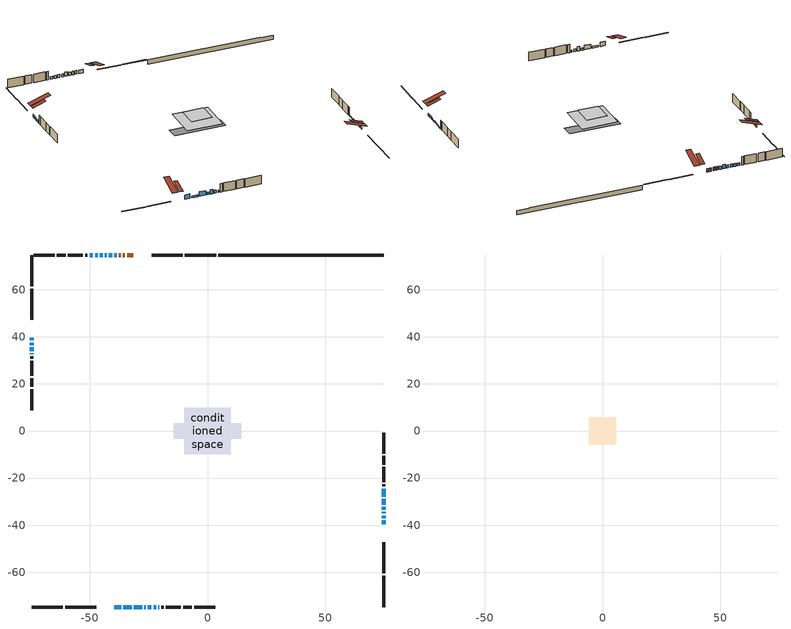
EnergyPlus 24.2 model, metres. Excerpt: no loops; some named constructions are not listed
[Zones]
conditioned space
 floor outside (Floor1 construction): -2.73,-2.73 -2.73,2.73 2.73,2.73 2.73,-2.73 z0.15
 floor adiabatic (AdiabaticFloorConstruction): -9.94,-9.94 -9.94,9.94 9.94,9.94 9.94,-9.94 z2.59
 floor foundation (Slab1 construction): -14.25,-3.28 -14.25,3.28 14.25,3.28 14.25,-3.28 z-2.47
 wall outside (RimJoist1 construction): 3.71,74.74 -9.63,74.74 / -74.74,-74.74 -61.41,-74.74 / -74.74,74.74 -74.74,61.41 / 74.74,-74.74 74.74,-61.41 z0.15:0.45
 wall outside (RimJoist2 construction): -10.55,74.74 -23.7,74.74 / -60.48,-74.74 -47.33,-74.74 / -74.74,60.48 -74.74,47.33 / 74.74,-60.48 74.74,-47.33 z0.15:0.45
 wall outside (AdiabaticWallConstruction 1): -31.46,74.74 -34.15,74.74 / -35.08,74.74 -35.91,74.74 / -36.84,74.74 -37.67,74.74 z0.15:2.18
 wall outside (AdiabaticWallConstruction): 74.74,-39.58 74.74,-37.98 / -74.74,35.48 -74.74,33.89 / -20.84,-74.74 -20.52,-74.74 / -74.74,32.96 -74.74,32.64 z0.15:1.37; -38.6,74.74 -39.51,74.74 / -44.56,74.74 -45.68,74.74 z0.15:1.93; -39.58,-74.74 -36.68,-74.74 z0.15:2.56; -35.75,-74.74 -32.25,-74.74 z0.15:1.17; -31.32,-74.74 -27.81,-74.74 z0.15:2.64; -74.74,39.58 -74.74,38.46 / -42.79,74.74 -43.63,74.74 / -46.61,74.74 -47.73,74.74 / -22.89,-74.74 -21.77,-74.74 / -74.74,37.53 -74.74,36.41 z0.15:1.75; 74.74,-37.06 74.74,-35.94 z0.15:1.57; 74.74,-35.01 74.74,-34.32 z0.15:1.32; -40.44,74.74 -41.86,74.74 / -25.27,-74.74 -23.82,-74.74 z0.15:2.54; -26.88,-74.74 -26.2,-74.74 z0.15:1.42; 74.74,-33.39 74.74,-32.2 z0.15:0.66; 74.74,-31.27 74.74,-28.83 z0.15:0.99; 74.74,-27.9 74.74,-24.5 z0.15:0.68; -48.66,74.74 -50.08,74.74 z0.15:1.73
 wall outside (Wall1 construction): -51.01,74.74 -51.96,74.74 / -19.6,-74.74 -18.64,-74.74 / -74.74,31.71 -74.74,30.76 / 74.74,-23.57 74.74,-22.61 z0.15:5.03
 wall outside (Wall2 construction): -52.89,74.74 -59.31,74.74 / -17.71,-74.74 -11.3,-74.74 / -74.74,29.83 -74.74,23.42 / 74.74,-21.69 74.74,-15.27 z0.15:5.03
 wall outside (Wall3 construction): -60.24,74.74 -63.97,74.74 / -10.37,-74.74 -6.64,-74.74 / -74.74,22.49 -74.74,18.75 / 74.74,-14.34 74.74,-10.61 z0.15:5.03
 wall outside (Wall4 construction): -64.9,74.74 -73.81,74.74 / -5.71,-74.74 3.21,-74.74 / -74.74,17.82 -74.74,8.91 / 74.74,-9.68 74.74,-0.76 z0.15:5.03
 wall foundation (FoundationWall1 construction): 4.64,74.74,-2.47 4.64,74.74,0.15 67.73,74.74,0.15 67.73,74.74,-0.23 74.74,74.74,-0.23 74.74,74.74,-2.47
 window (WindowConstruction 17): 74.74,-39.58 74.74,-37.98 z0.15:1.37
 window (WindowConstruction 2): -38.6,74.74 -39.51,74.74 z0.15:1.93
 window (WindowConstruction 3): -39.58,-74.74 -36.68,-74.74 z0.15:2.56
 window (WindowConstruction 4): -35.75,-74.74 -32.25,-74.74 z0.15:1.16
 window (WindowConstruction 5): -31.32,-74.74 -27.81,-74.74 z0.15:2.64
 window (WindowConstruction 6): -74.74,39.58 -74.74,38.46 z0.15:1.75
 window (WindowConstruction 7): 74.74,-37.06 74.74,-35.94 z0.15:1.57
 window (WindowConstruction 8): 74.74,-35.01 74.74,-34.32 z0.15:1.32
 window (WindowConstruction 9): -40.44,74.74 -41.86,74.74 z0.15:2.54
 window (WindowConstruction 10): -42.79,74.74 -43.63,74.74 z0.15:1.75
 window (WindowConstruction 11): -44.56,74.74 -45.68,74.74 z0.15:1.93
 window (WindowConstruction 12): -46.61,74.74 -47.73,74.74 z0.15:1.75
 window (WindowConstruction 13): -26.88,-74.74 -26.2,-74.74 z0.15:1.42
 window (WindowConstruction 14): -25.27,-74.74 -23.82,-74.74 z0.15:2.54
 window (WindowConstruction 15): -22.89,-74.74 -21.77,-74.74 z0.15:1.75
 window (WindowConstruction 16): -74.74,37.53 -74.74,36.41 z0.15:1.75
 window (WindowConstruction 21): 74.74,-33.39 74.74,-32.2 z0.15:0.66
 window (WindowConstruction 22): 74.74,-31.27 74.74,-28.83 z0.15:0.99
 window (WindowConstruction 18): -74.74,35.48 -74.74,33.89 z0.15:1.37
 window (WindowConstruction 19): -20.84,-74.74 -20.53,-74.74 z0.15:1.37
 window (WindowConstruction 20): -74.74,32.96 -74.74,32.64 z0.15:1.37
 window (WindowConstruction): 74.74,-27.9 74.74,-24.5 z0.15:0.68
 window (WindowConstruction 1): -48.66,74.74 -50.08,74.74 z0.15:1.73
 door (Door): -31.46,74.74 -34.15,74.74 z0.15:2.18
 door (Door 1): -35.08,74.74 -35.91,74.74 z0.15:2.18
 door (Door 2): -36.84,74.74 -37.67,74.74 z0.15:2.18
 ceiling adiabatic (AdiabaticFloorConstruction): 9.94,-9.94 9.94,9.94 -9.94,9.94 -9.94,-9.94 z2.59
 roof outside (Roof2 construction): -30.53,74.74,5.03 -30.53,67.28,7.51 -28.56,67.28,7.51 -28.56,74.74,5.03; -40.5,-74.74,5.03 -40.5,-67.28,7.51 -42.47,-67.28,7.51 -42.47,-74.74,5.03; -74.74,40.5,5.03 -67.28,40.5,7.51 -67.28,42.47,7.51 -74.74,42.47,5.03; 74.74,-40.5,5.03 67.28,-40.5,7.51 67.28,-42.47,7.51 74.74,-42.47,5.03
attic - vented
 floor to conditioned space (Floor2 construction Reversed): -5.85,-5.85 -5.85,5.85 5.85,5.85 5.85,-5.85 z5.03
 roof outside (Roof1 construction): -27.63,74.74,5.03 -27.63,63.34,8.83 -24.63,63.34,8.83 -24.63,74.74,5.03; -43.4,-74.74,5.03 -43.4,-63.34,8.83 -46.4,-63.34,8.83 -46.4,-74.74,5.03; -74.74,43.4,5.03 -63.34,43.4,8.83 -63.34,46.4,8.83 -74.74,46.4,5.03; 74.74,-43.4,5.03 63.34,-43.4,8.83 63.34,-46.4,8.83 74.74,-46.4,5.03
[Schedule:Day:Interval]
clothes dryer exhaust 0 schedule day: No, 01:00, 0.123457, 02:00, 0.0740741, 03:00, 0.0493827, 04:00, 0.0246914, 05:00, 0.0493827, 06:00, 0.0740741, 07:00, 0.197531, 08:00, 0.395062, 09:00, 0.592593, 10:00, 0.839506, 11:00, 0.962963, 12:00, 1, 13:00, 0.91358, 14:00, 0.82716, 15:00, 0.716049, 16:00, 0.753086, 17:00, 0.679012, 18:00, 0.666667, 20:00, 0.62963, 21:00, 0.641975, 22:00, 0.666667, 23:00, 0.54321, 24:00, 0.296296
clothes dryer exhaust 0 schedule default day; cooling season schedule day; cooling season schedule day 2; cooling season schedule default day; exterior lighting schedule default day; natural vent schedule default day: No, 24:00, 0
cooling season schedule day 1: No, 24:00, 1
exterior lighting schedule day 10: No, 01:00, 0.552381, 03:00, 0.510952, 05:00, 0.483333, 06:00, 0.538571, 07:00, 0.607619, 08:00, 0.56619, 09:00, 0.428095, 10:00, 0.345238, 12:00, 0.331429, 13:00, 0.345238, 14:00, 0.386667, 15:00, 0.414286, 16:00, 0.483333, 17:00, 0.607619, 18:00, 0.773333, 19:00, 0.88381, 20:00, 0.939048, 21:00, 0.966667, 22:00, 0.897619, 23:00, 0.773333, 24:00, 0.649048
exterior lighting schedule day 11: No, 01:00, 0.571429, 03:00, 0.528571, 05:00, 0.5, 06:00, 0.557143, 07:00, 0.628571, 08:00, 0.585714, 09:00, 0.442857, 10:00, 0.357143, 12:00, 0.342857, 13:00, 0.357143, 14:00, 0.4, 15:00, 0.428571, 16:00, 0.5, 17:00, 0.628571, 18:00, 0.8, 19:00, 0.914286, 20:00, 0.971429, 21:00, 1, 22:00, 0.928571, 23:00, 0.8, 24:00, 0.671429
exterior lighting schedule day 9: No, 01:00, 0.509524, 03:00, 0.47131, 05:00, 0.445833, 06:00, 0.496786, 07:00, 0.560476, 08:00, 0.522262, 09:00, 0.394881, 10:00, 0.318452, 12:00, 0.305714, 13:00, 0.318452, 14:00, 0.356667, 15:00, 0.382143, 16:00, 0.445833, 17:00, 0.560476, 18:00, 0.713333, 19:00, 0.815238, 20:00, 0.86619, 21:00, 0.891667, 22:00, 0.827976, 23:00, 0.713333, 24:00, 0.59869
[Schedule:Week:Daily]
clothes dryer exhaust 0 schedule Week Rule - Jan1-Dec31: clothes dryer exhaust 0 schedule day, clothes dryer exhaust 0 schedule day, clothes dryer exhaust 0 schedule day, clothes dryer exhaust 0 schedule day, clothes dryer exhaust 0 schedule day, clothes dryer exhaust 0 schedule day, clothes dryer exhaust 0 schedule day, clothes dryer exhaust 0 schedule default day, clothes dryer exhaust 0 schedule default day, clothes dryer exhaust 0 schedule default day, clothes dryer exhaust 0 schedule default day, clothes dryer exhaust 0 schedule default day
cooling season schedule Week Rule - Jan1-May26: cooling season schedule day, cooling season schedule day, cooling season schedule day, cooling season schedule day, cooling season schedule day, cooling season schedule day, cooling season schedule day, cooling season schedule default day, cooling season schedule default day, cooling season schedule default day, cooling season schedule default day, cooling season schedule default day
cooling season schedule Week Rule - May27-Jun2: cooling season schedule day, cooling season schedule day, cooling season schedule day, cooling season schedule day, cooling season schedule day, cooling season schedule day 1, cooling season schedule day 1, cooling season schedule default day, cooling season schedule default day, cooling season schedule default day, cooling season schedule default day, cooling season schedule default day
cooling season schedule Week Rule - Jun3-Sep29: cooling season schedule day 1, cooling season schedule day 1, cooling season schedule day 1, cooling season schedule day 1, cooling season schedule day 1, cooling season schedule day 1, cooling season schedule day 1, cooling season schedule default day, cooling season schedule default day, cooling season schedule default day, cooling season schedule default day, cooling season schedule default day
cooling season schedule Week Rule - Sep30-Oct6: cooling season schedule day 1, cooling season schedule day 2, cooling season schedule day 2, cooling season schedule day 2, cooling season schedule day 2, cooling season schedule day 2, cooling season schedule day 2, cooling season schedule default day, cooling season schedule default day, cooling season schedule default day, cooling season schedule default day, cooling season schedule default day
cooling season schedule Week Rule - Oct7-Dec31: cooling season schedule day 2, cooling season schedule day 2, cooling season schedule day 2, cooling season schedule day 2, cooling season schedule day 2, cooling season schedule day 2, cooling season schedule day 2, cooling season schedule default day, cooling season schedule default day, cooling season schedule default day, cooling season schedule default day, cooling season schedule default day
exterior lighting schedule Week Rule - Oct28-Nov3: exterior lighting schedule day 9, exterior lighting schedule day 9, exterior lighting schedule day 9, exterior lighting schedule day 9, exterior lighting schedule day 10, exterior lighting schedule day 10, exterior lighting schedule day 10, exterior lighting schedule default day, exterior lighting schedule default day, exterior lighting schedule default day, exterior lighting schedule default day, exterior lighting schedule default day
exterior lighting schedule Week Rule - Nov4-Nov24: exterior lighting schedule day 10, exterior lighting schedule day 10, exterior lighting schedule day 10, exterior lighting schedule day 10, exterior lighting schedule day 10, exterior lighting schedule day 10, exterior lighting schedule day 10, exterior lighting schedule default day, exterior lighting schedule default day, exterior lighting schedule default day, exterior lighting schedule default day, exterior lighting schedule default day
exterior lighting schedule Week Rule - Nov25-Dec1: exterior lighting schedule day 10, exterior lighting schedule day 10, exterior lighting schedule day 10, exterior lighting schedule day 10, exterior lighting schedule day 10, exterior lighting schedule day 10, exterior lighting schedule day 11, exterior lighting schedule default day, exterior lighting schedule default day, exterior lighting schedule default day, exterior lighting schedule default day, exterior lighting schedule default day
exterior lighting schedule Week Rule - Dec2-Dec31: exterior lighting schedule day 11, exterior lighting schedule day 11, exterior lighting schedule day 11, exterior lighting schedule day 11, exterior lighting schedule day 11, exterior lighting schedule day 11, exterior lighting schedule day 11, exterior lighting schedule default day, exterior lighting schedule default day, exterior lighting schedule default day, exterior lighting schedule default day, exterior lighting schedule default day
natural vent schedule Week Rule - Jan1-Dec31: natural vent schedule default day, natural vent schedule default day, natural vent schedule default day, natural vent schedule default day, natural vent schedule default day, natural vent schedule default day, natural vent schedule default day, natural vent schedule default day, natural vent schedule default day, natural vent schedule default day, natural vent schedule default day, natural vent schedule default day
[Schedule:Year]
clothes dryer exhaust 0 schedule: clothes dryer exhaust 0 schedule Week Rule - Jan1-Dec31, 1, 1, 12, 31
cooling season schedule: cooling season schedule Week Rule - Jan1-May26, 1, 1, 5, 26, cooling season schedule Week Rule - May27-Jun2, 5, 27, 6, 2, cooling season schedule Week Rule - Jun3-Sep29, 6, 3, 9, 29, cooling season schedule Week Rule - Sep30-Oct6, 9, 30, 10, 6, cooling season schedule Week Rule - Oct7-Dec31, 10, 7, 12, 31
natural vent schedule: natural vent schedule Week Rule - Jan1-Dec31, 1, 1, 12, 31
